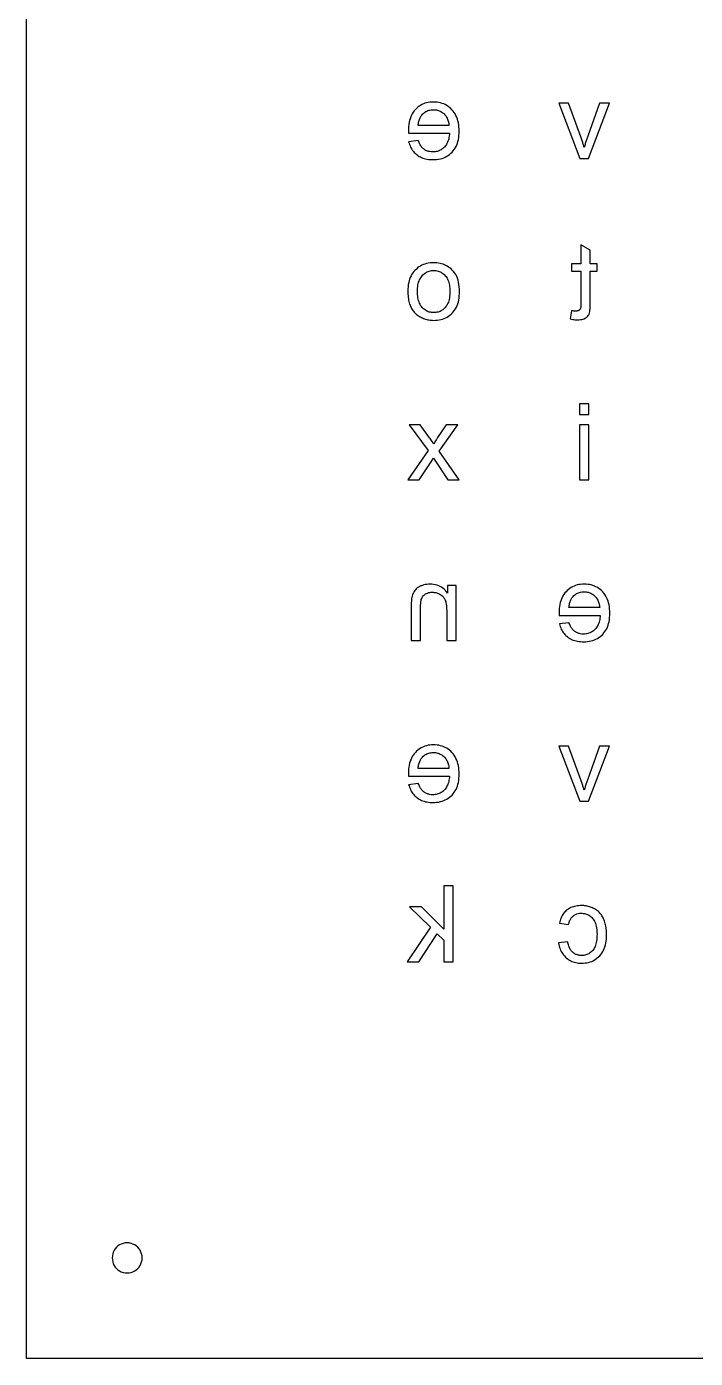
# Model space of a CAD drawing. Extents: x 20 to 296, y 20 to 296.
# Drawn here: x 20 to 86.6, y 20 to 152.6 of the extents above; entities that cross this region are included whole.
import ezdxf

# ---------------------------------------------------------------- set-up
doc = ezdxf.new("R2010")
doc.units = 0
doc.layers.add('english_lower_FINAL_Helvetica_C4_v3.0', color=7, linetype='CONTINUOUS')

msp = doc.modelspace()

# ---------------------------------------------------------------- linework, layer by layer
at = {"layer": 'english_lower_FINAL_Helvetica_C4_v3.0', "color": 1}
for p, q in [((19.999995, 20.000027), (19.999995, 296.000025)), ((295.999994, 20.000027), (19.999995, 20.000027))]:
    msp.add_line(p, q, dxfattribs=at)
at = {"layer": 'english_lower_FINAL_Helvetica_C4_v3.0', "color": 7}
for p, q in [((73.934187, 144.95513), (72.978173, 144.95513)), ((72.978173, 144.95513), (75.055566, 139.467093)), ((75.153751, 141.606497), (73.934187, 144.95513)), ((77.029605, 144.95513), (75.851383, 141.668509)), ((75.92373, 139.467093), (78.011458, 144.95513)), ((78.011458, 144.95513), (77.029605, 144.95513)), ((58.000617, 141.9734), (62.09339, 141.9734)), ((62.041713, 142.738211), (58.977301, 142.738211)), ((62.041713, 142.738211), (62.041713, 142.738211)), ((58.987636, 141.234427), (58.026454, 141.115571)), ((58.987637, 141.234427), (58.987636, 141.234427)), ((75.055566, 139.467093), (75.92373, 139.467093)), ((75.92373, 139.467093), (75.92373, 139.467093)), ((76.102902, 130.314196), (75.177894, 130.872301)), ((75.177894, 130.872301), (75.177894, 128.955105)), ((76.102902, 128.955105), (76.102902, 130.314196)), ((75.177894, 128.955105), (74.242551, 128.955105)), ((74.242551, 128.955105), (74.242551, 128.231635)), ((76.785031, 128.955105), (76.102902, 128.955105)), ((76.785031, 128.231635), (76.785031, 128.955105)), ((74.242551, 128.231635), (75.177894, 128.231635)), ((75.177894, 128.231635), (75.177894, 125.022529)), ((76.102902, 125.074205), (76.102902, 128.231635)), ((76.102902, 128.231635), (76.785031, 128.231635)), ((62.134731, 126.211087), (62.134731, 126.211087)), ((63.090745, 126.211087), (63.090745, 126.211087)), ((74.242551, 124.299059), (74.108192, 123.477403)), ((74.242551, 124.299059), (74.242551, 124.299059)), ((75.971934, 115.042844), (75.041758, 115.042844)), ((75.041758, 115.042844), (75.041758, 113.973142)), ((75.971934, 113.973142), (75.971934, 115.042844)), ((59.187396, 112.955116), (58.076353, 112.955116)), ((58.076353, 112.955116), (59.972878, 110.371294)), ((60.112405, 111.658038), (59.187396, 112.955116)), ((61.755715, 112.955116), (60.913389, 111.668373)), ((61.063251, 110.319618), (62.918435, 112.955116)), ((62.918435, 112.955116), (61.755715, 112.955116)), ((75.041758, 113.973142), (75.971934, 113.973142)), ((75.971934, 112.955116), (75.041758, 112.955116)), ((75.041758, 112.955116), (75.041758, 107.467079)), ((75.971934, 113.973142), (75.971934, 113.973142)), ((75.971934, 107.467079), (75.971934, 112.955116)), ((59.972878, 110.371294), (57.931659, 107.467079)), ((63.068296, 107.467079), (61.063251, 110.319618)), ((59.073708, 107.467079), (60.200254, 109.172401)), ((60.200254, 109.172401), (60.499978, 109.632321)), ((60.499978, 109.632321), (61.94175, 107.467079)), ((57.931659, 107.467079), (59.073708, 107.467079)), ((61.94175, 107.467079), (63.068296, 107.467079)), ((63.068296, 107.467079), (63.068296, 107.467079)), ((75.041758, 107.467079), (75.971934, 107.467079)), ((75.971934, 107.467079), (75.971934, 107.467079)), ((62.744513, 96.955127), (61.907354, 96.955127)), ((61.907354, 96.955127), (61.907354, 96.174813)), ((62.744513, 91.46709), (62.744513, 96.955127)), ((58.284836, 94.841561), (58.284836, 91.46709)), ((59.215012, 91.46709), (59.215012, 94.805387)), ((61.814337, 94.464323), (61.814337, 91.46709)), ((77.041718, 94.738208), (73.977306, 94.738208)), ((77.041718, 94.738208), (77.041718, 94.738208)), ((73.000622, 93.973397), (77.093396, 93.973397)), ((73.987641, 93.234424), (73.026459, 93.115568)), ((73.987642, 93.234424), (73.987641, 93.234424)), ((58.284836, 91.46709), (59.215012, 91.46709)), ((61.814337, 91.46709), (62.744513, 91.46709)), ((62.744513, 91.46709), (62.744513, 91.46709)), ((73.934187, 80.955103), (72.978173, 80.955103)), ((72.978173, 80.955103), (75.055566, 75.467065)), ((75.153751, 77.60647), (73.934187, 80.955103)), ((77.029605, 80.955103), (75.851383, 77.668481)), ((75.92373, 75.467065), (78.011458, 80.955103)), ((78.011458, 80.955103), (77.029605, 80.955103)), ((62.041713, 78.738184), (58.977301, 78.738184)), ((62.041713, 78.738184), (62.041713, 78.738184)), ((58.000617, 77.973372), (62.09339, 77.973372)), ((58.987636, 77.234399), (58.026454, 77.115544)), ((58.987637, 77.234399), (58.987636, 77.234399)), ((75.055566, 75.467065), (75.92373, 75.467065)), ((75.92373, 75.467065), (75.92373, 75.467065)), ((62.443012, 67.042841), (61.512836, 67.042841)), ((61.512836, 67.042841), (61.512836, 62.722691)), ((62.443012, 59.467076), (62.443012, 67.042841)), ((59.31142, 64.955113), (58.107359, 64.955113)), ((58.107359, 64.955113), (60.205422, 62.919062)), ((61.512836, 62.722691), (59.31142, 64.955113)), ((60.205422, 62.919062), (57.895485, 59.467076)), ((73.040185, 63.342809), (73.944522, 63.203282)), ((59.042703, 59.467076), (60.856545, 62.273106)), ((60.856545, 62.273106), (61.512836, 61.642654)), ((61.512836, 61.642654), (61.512836, 59.467076)), ((73.867008, 61.477289), (72.952335, 61.358434)), ((73.867008, 61.477289), (73.867008, 61.477289)), ((57.895485, 59.467076), (59.042703, 59.467076)), ((61.512836, 59.467076), (62.443012, 59.467076)), ((62.443012, 59.467076), (62.443012, 59.467076))]:
    msp.add_line(p, q, dxfattribs=at)
for points, knots in [([(62.351772, 140.082042), (62.49389, 140.262668), (62.788142, 140.636648), (63.010621, 141.367284), (63.077605, 142.173412), (63.011965, 142.990299), (62.778079, 143.734904), (62.37216, 144.329898), (61.837985, 144.767085), (61.193975, 145.03004), (60.498754, 145.104299), (59.809436, 145.031032), (59.18355, 144.772529), (58.662791, 144.344587), (58.265724, 143.761647), (58.037134, 143.031506), (57.992937, 142.480599), (57.995958, 142.151008), (57.997785, 142.068321), (57.999612, 142.007083), (58.000617, 141.9734)], [0, 0, 0, 0, 0.68442, 1.41707, 2.247001, 3.105051, 3.86003, 4.561418, 5.234878, 5.902169, 6.618069, 7.3121, 7.9615, 8.619727, 9.306774, 10.047047, 10.888929, 10.95324, 11.035941, 11.137038, 11.137038, 11.137038, 11.137038]), ([(58.977301, 142.738211), (58.994682, 142.880114), (59.026895, 143.143094), (59.141484, 143.498955), (59.341205, 143.819987), (59.637041, 144.09051), (60.039452, 144.279344), (60.468223, 144.330542), (60.883382, 144.285832), (61.257029, 144.138087), (61.575349, 143.896203), (61.824838, 143.572999), (61.990947, 143.177102), (62.024301, 142.888742), (62.041713, 142.738211)], [0, 0, 0, 0, 0.428382, 0.793891, 1.111111, 1.552854, 1.976702, 2.423407, 2.831001, 3.218364, 3.613519, 4.015839, 4.430444, 4.883257, 4.883257, 4.883257, 4.883257]), ([(62.09339, 141.9734), (62.0749, 141.786633), (62.040203, 141.436174), (61.868285, 140.958333), (61.60246, 140.580674), (61.263545, 140.306149), (60.865465, 140.139662), (60.471288, 140.095717), (60.115186, 140.125448), (59.816602, 140.215822), (59.550133, 140.369009), (59.320425, 140.592358), (59.127109, 140.885573), (59.03605, 141.113334), (58.987637, 141.234427)], [0, 0, 0, 0, 0.56151, 1.053643, 1.504523, 1.930468, 2.345072, 2.781287, 3.107071, 3.41165, 3.709563, 4.020236, 4.364215, 4.754705, 4.754705, 4.754705, 4.754705]), ([(58.026454, 141.115571), (58.083614, 140.938969), (58.194178, 140.597372), (58.484853, 140.150044), (58.858171, 139.789584), (59.317326, 139.525908), (59.855427, 139.372318), (60.490144, 139.323557), (61.169541, 139.390505), (61.843579, 139.632647), (62.183647, 139.933369), (62.351772, 140.082042)], [0, 0, 0, 0, 0.554895, 1.073316, 1.581748, 2.0988, 2.644921, 3.246591, 3.998672, 4.681959, 5.350074, 5.350074, 5.350074, 5.350074]), ([(75.499983, 140.562633), (75.469331, 140.665773), (75.403866, 140.886054), (75.287504, 141.233834), (75.199987, 141.477673), (75.153751, 141.606497)], [0, 0, 0, 0, 0.322777, 0.689372, 1.099982, 1.099982, 1.099982, 1.099982]), ([(75.851383, 141.668509), (75.809448, 141.548897), (75.724856, 141.307614), (75.607821, 140.938799), (75.536137, 140.688746), (75.499983, 140.562633)], [0, 0, 0, 0, 0.380234, 0.767021, 1.160589, 1.160589, 1.160589, 1.160589]), ([(62.243251, 128.469347), (62.079801, 128.591746), (61.752661, 128.836722), (61.153125, 129.037456), (60.49548, 129.102589), (59.819033, 129.029596), (59.16868, 128.781905), (58.834671, 128.484213), (58.667242, 128.334988)], [0, 0, 0, 0, 0.60929, 1.21947, 1.867256, 2.580605, 3.245295, 3.913372, 3.913372, 3.913372, 3.913372]), ([(58.667242, 128.334988), (58.522239, 128.15675), (58.224032, 127.790192), (57.993504, 127.07129), (57.932964, 126.340437), (57.9686, 125.661134), (58.068268, 125.096394), (58.247625, 124.625096), (58.499552, 124.238449), (58.813947, 123.918319), (59.189448, 123.667242), (59.60536, 123.479823), (60.053177, 123.366423), (60.602832, 123.32559), (61.2239, 123.391952), (61.880254, 123.636188), (62.215521, 123.933631), (62.382778, 124.082018)], [0, 0, 0, 0, 0.684229, 1.40716, 2.219539, 2.876794, 3.443335, 3.933286, 4.378575, 4.818297, 5.270105, 5.725776, 6.180741, 6.648468, 7.372589, 8.041439, 8.707292, 8.707292, 8.707292, 8.707292]), ([(61.67481, 124.629788), (61.569322, 124.52565), (61.362719, 124.321692), (60.954382, 124.143564), (60.518514, 124.089743), (60.080987, 124.1431), (59.679795, 124.328081), (59.337853, 124.630715), (59.076137, 125.060244), (58.931276, 125.61504), (58.890108, 126.230886), (58.933348, 126.837344), (59.075306, 127.376174), (59.275574, 127.65196), (59.370041, 127.78205)], [0, 0, 0, 0, 0.44157, 0.86483, 1.307322, 1.747045, 2.169448, 2.612478, 3.097989, 3.655206, 4.315773, 4.941472, 5.477691, 5.956473, 5.956473, 5.956473, 5.956473]), ([(59.370041, 127.78205), (59.475085, 127.887087), (59.680007, 128.091996), (60.0846, 128.272905), (60.518851, 128.327291), (60.955609, 128.274311), (61.358543, 128.091822), (61.701039, 127.792304), (61.961931, 127.369382), (62.111787, 126.824853), (62.126674, 126.426624), (62.134731, 126.211087)], [0, 0, 0, 0, 0.442599, 0.863437, 1.300314, 1.742806, 2.166066, 2.607636, 3.088274, 3.635562, 4.281246, 4.281246, 4.281246, 4.281246]), ([(63.090745, 126.211087), (63.07514, 126.52206), (63.04609, 127.100955), (62.770153, 127.905904), (62.414348, 128.286385), (62.243251, 128.469347)], [0, 0, 0, 0, 0.933216, 1.737233, 2.481996, 2.481996, 2.481996, 2.481996]), ([(62.134731, 126.211087), (62.125996, 125.995909), (62.109843, 125.597955), (61.967576, 125.045406), (61.768156, 124.762304), (61.67481, 124.629788)], [0, 0, 0, 0, 0.646256, 1.195198, 1.67827, 1.67827, 1.67827, 1.67827]), ([(62.382778, 124.082018), (62.525806, 124.263484), (62.82422, 124.642095), (63.052176, 125.390096), (63.077314, 125.925194), (63.090745, 126.211087)], [0, 0, 0, 0, 0.688416, 1.436313, 2.294311, 2.294311, 2.294311, 2.294311]), ([(74.108192, 123.477403), (74.192221, 123.460996), (74.353439, 123.429517), (74.588305, 123.401638), (74.843213, 123.390494), (75.108854, 123.404301), (75.375362, 123.453966), (75.59323, 123.543944), (75.765087, 123.664688), (75.899576, 123.80655), (76.007934, 123.987935), (76.065136, 124.252666), (76.098128, 124.621239), (76.101163, 124.909242), (76.102902, 125.074205)], [0, 0, 0, 0, 0.256782, 0.492664, 0.708752, 1.021615, 1.288832, 1.518109, 1.722963, 1.91429, 2.101104, 2.348729, 2.717583, 3.212116, 3.212116, 3.212116, 3.212116]), ([(75.177894, 125.022529), (75.177251, 124.944528), (75.176136, 124.809386), (75.162349, 124.63858), (75.140424, 124.517766), (75.092682, 124.439027), (75.038522, 124.377657), (74.969964, 124.324826), (74.881079, 124.28796), (74.772425, 124.266746), (74.655211, 124.261066), (74.529051, 124.266382), (74.392848, 124.278718), (74.295134, 124.291942), (74.242551, 124.299059)], [0, 0, 0, 0, 0.233749, 0.404985, 0.515422, 0.596968, 0.677505, 0.760303, 0.854169, 0.96329, 1.090977, 1.20531, 1.341924, 1.501098, 1.501098, 1.501098, 1.501098]), ([(60.530984, 111.053424), (60.481966, 111.12646), (60.387414, 111.26734), (60.24806, 111.469032), (60.15641, 111.596725), (60.112405, 111.658038)], [0, 0, 0, 0, 0.26388, 0.509003, 0.73541, 0.73541, 0.73541, 0.73541]), ([(60.913389, 111.668373), (60.863824, 111.59136), (60.770714, 111.446688), (60.642821, 111.241924), (60.566374, 111.113074), (60.530984, 111.053424)], [0, 0, 0, 0, 0.274753, 0.516137, 0.724207, 0.724207, 0.724207, 0.724207]), ([(59.251186, 96.898283), (59.164386, 96.857979), (58.998908, 96.781141), (58.785778, 96.623852), (58.619994, 96.438411), (58.495361, 96.22799), (58.399029, 95.996533), (58.333324, 95.761799), (58.302364, 95.502614), (58.287239, 95.200649), (58.285701, 94.970778), (58.284836, 94.841561)], [0, 0, 0, 0, 0.286575, 0.546337, 0.788283, 1.027866, 1.276445, 1.538866, 1.75609, 2.058028, 2.445643, 2.445643, 2.445643, 2.445643]), ([(61.907354, 96.174813), (61.764552, 96.355226), (61.484685, 96.708803), (60.854642, 97.021485), (60.28927, 97.093303), (59.842883, 97.066173), (59.535511, 97.008372), (59.345224, 96.934694), (59.251186, 96.898283)], [0, 0, 0, 0, 0.683075, 1.338705, 2.047514, 2.369684, 2.678789, 2.98079, 2.98079, 2.98079, 2.98079]), ([(77.351777, 92.082039), (77.493895, 92.262665), (77.788147, 92.636646), (78.010626, 93.367282), (78.07761, 94.173409), (78.011971, 94.990296), (77.778084, 95.734901), (77.372165, 96.329895), (76.837991, 96.767082), (76.193981, 97.030037), (75.49876, 97.104296), (74.809441, 97.03103), (74.183556, 96.772526), (73.662797, 96.344584), (73.265729, 95.761644), (73.037139, 95.031503), (72.992942, 94.480596), (72.995963, 94.151006), (72.997791, 94.068319), (72.999617, 94.007081), (73.000622, 93.973397)], [0, 0, 0, 0, 0.68442, 1.41707, 2.247001, 3.105051, 3.86003, 4.561418, 5.234878, 5.902169, 6.618069, 7.3121, 7.9615, 8.619727, 9.306774, 10.047047, 10.888929, 10.95324, 11.035941, 11.137038, 11.137038, 11.137038, 11.137038]), ([(59.215012, 94.805387), (59.216864, 94.92111), (59.220234, 95.131808), (59.254098, 95.41637), (59.31269, 95.646966), (59.408215, 95.833121), (59.540456, 95.988424), (59.653306, 96.063839), (59.711106, 96.102466)], [0, 0, 0, 0, 0.347016, 0.63182, 0.858186, 1.056698, 1.254559, 1.462304, 1.462304, 1.462304, 1.462304]), ([(59.711106, 96.102466), (59.774445, 96.136821), (59.903253, 96.206689), (60.124224, 96.261355), (60.404424, 96.281911), (60.734223, 96.247628), (61.085944, 96.116637), (61.409867, 95.906581), (61.662664, 95.551854), (61.794395, 95.050249), (61.807193, 94.674226), (61.814337, 94.464323)], [0, 0, 0, 0, 0.215448, 0.438143, 0.676037, 1.056737, 1.421861, 1.79373, 2.198105, 2.696211, 3.325599, 3.325599, 3.325599, 3.325599]), ([(73.977306, 94.738208), (73.994688, 94.880111), (74.0269, 95.143092), (74.141489, 95.498953), (74.34121, 95.819984), (74.637047, 96.090507), (75.039457, 96.279341), (75.468229, 96.330539), (75.883387, 96.285829), (76.257034, 96.138084), (76.575354, 95.8962), (76.824844, 95.572996), (76.990952, 95.177099), (77.024307, 94.888739), (77.041718, 94.738208)], [0, 0, 0, 0, 0.428382, 0.793891, 1.111111, 1.552854, 1.976702, 2.423407, 2.831001, 3.218364, 3.613519, 4.015839, 4.430444, 4.883257, 4.883257, 4.883257, 4.883257]), ([(73.026459, 93.115568), (73.08362, 92.938966), (73.194183, 92.59737), (73.484858, 92.150041), (73.858176, 91.789581), (74.317331, 91.525905), (74.855432, 91.372315), (75.49015, 91.323554), (76.169546, 91.390502), (76.843584, 91.632644), (77.183652, 91.933366), (77.351777, 92.082039)], [0, 0, 0, 0, 0.554895, 1.073316, 1.581748, 2.0988, 2.644921, 3.246591, 3.998672, 4.681959, 5.350074, 5.350074, 5.350074, 5.350074]), ([(77.093396, 93.973397), (77.074905, 93.78663), (77.040208, 93.436171), (76.86829, 92.95833), (76.602465, 92.580671), (76.26355, 92.306147), (75.86547, 92.139659), (75.471293, 92.095715), (75.115191, 92.125445), (74.816607, 92.215819), (74.550139, 92.369006), (74.32043, 92.592355), (74.127115, 92.88557), (74.036055, 93.113331), (73.987642, 93.234424)], [0, 0, 0, 0, 0.56151, 1.053643, 1.504523, 1.930468, 2.345072, 2.781287, 3.107071, 3.41165, 3.709563, 4.020236, 4.364215, 4.754705, 4.754705, 4.754705, 4.754705]), ([(62.351772, 76.082015), (62.49389, 76.262641), (62.788142, 76.636621), (63.010621, 77.367257), (63.077605, 78.173384), (63.011965, 78.990272), (62.778079, 79.734877), (62.37216, 80.329871), (61.837985, 80.767058), (61.193975, 81.030013), (60.498754, 81.104272), (59.809436, 81.031005), (59.18355, 80.772502), (58.662791, 80.34456), (58.265724, 79.76162), (58.037134, 79.031478), (57.992937, 78.480572), (57.995958, 78.150981), (57.997785, 78.068294), (57.999612, 78.007056), (58.000617, 77.973372)], [0, 0, 0, 0, 0.68442, 1.41707, 2.247001, 3.105051, 3.86003, 4.561418, 5.234878, 5.902169, 6.618069, 7.3121, 7.9615, 8.619727, 9.306774, 10.047047, 10.888929, 10.95324, 11.035941, 11.137038, 11.137038, 11.137038, 11.137038]), ([(58.977301, 78.738184), (58.994682, 78.880087), (59.026895, 79.143067), (59.141484, 79.498928), (59.341205, 79.819959), (59.637041, 80.090483), (60.039452, 80.279317), (60.468223, 80.330515), (60.883382, 80.285805), (61.257029, 80.13806), (61.575349, 79.896176), (61.824838, 79.572972), (61.990947, 79.177075), (62.024301, 78.888715), (62.041713, 78.738184)], [0, 0, 0, 0, 0.428382, 0.793891, 1.111111, 1.552854, 1.976702, 2.423407, 2.831001, 3.218364, 3.613519, 4.015839, 4.430444, 4.883257, 4.883257, 4.883257, 4.883257]), ([(58.026454, 77.115544), (58.083614, 76.938941), (58.194178, 76.597345), (58.484853, 76.150017), (58.858171, 75.789556), (59.317326, 75.52588), (59.855427, 75.372291), (60.490144, 75.32353), (61.169541, 75.390478), (61.843579, 75.632619), (62.183647, 75.933342), (62.351772, 76.082015)], [0, 0, 0, 0, 0.554895, 1.073316, 1.581748, 2.0988, 2.644921, 3.246591, 3.998672, 4.681959, 5.350074, 5.350074, 5.350074, 5.350074]), ([(62.09339, 77.973372), (62.0749, 77.786605), (62.040203, 77.436147), (61.868285, 76.958306), (61.60246, 76.580647), (61.263545, 76.306122), (60.865465, 76.139635), (60.471288, 76.09569), (60.115186, 76.125421), (59.816602, 76.215795), (59.550133, 76.368982), (59.320425, 76.592331), (59.127109, 76.885545), (59.03605, 77.113307), (58.987637, 77.234399)], [0, 0, 0, 0, 0.56151, 1.053643, 1.504523, 1.930468, 2.345072, 2.781287, 3.107071, 3.41165, 3.709563, 4.020236, 4.364215, 4.754705, 4.754705, 4.754705, 4.754705]), ([(75.499983, 76.562606), (75.469331, 76.665746), (75.403866, 76.886027), (75.287504, 77.233807), (75.199987, 77.477646), (75.153751, 77.60647)], [0, 0, 0, 0, 0.322777, 0.689372, 1.099982, 1.099982, 1.099982, 1.099982]), ([(75.851383, 77.668481), (75.809448, 77.54887), (75.724856, 77.307586), (75.607821, 76.938772), (75.536137, 76.688719), (75.499983, 76.562606)], [0, 0, 0, 0, 0.380234, 0.767021, 1.160589, 1.160589, 1.160589, 1.160589]), ([(77.050276, 60.076858), (77.188496, 60.258177), (77.477441, 60.637218), (77.689914, 61.377982), (77.747454, 62.096693), (77.71315, 62.746035), (77.616216, 63.26989), (77.454904, 63.742591), (77.225708, 64.156837), (76.921124, 64.499173), (76.548394, 64.756667), (76.134471, 64.941574), (75.690507, 65.055666), (75.19769, 65.092881), (74.686298, 65.048967), (74.17927, 64.904464), (73.903374, 64.716199), (73.768822, 64.624384)], [0, 0, 0, 0, 0.678887, 1.419192, 2.268352, 2.837161, 3.364863, 3.861693, 4.32939, 4.775852, 5.223335, 5.677959, 6.129585, 6.59159, 7.153693, 7.664199, 8.150165, 8.150165, 8.150165, 8.150165]), ([(73.768822, 64.624384), (73.6512, 64.515827), (73.412633, 64.295646), (73.165517, 63.848547), (73.083111, 63.516022), (73.040185, 63.342809)], [0, 0, 0, 0, 0.477911, 0.96932, 1.503615, 1.503615, 1.503615, 1.503615]), ([(76.337141, 63.807897), (76.426743, 63.678627), (76.621661, 63.397414), (76.749902, 62.840713), (76.790096, 62.213979), (76.752836, 61.58299), (76.622062, 61.029691), (76.38142, 60.606379), (76.056615, 60.315239), (75.670389, 60.140316), (75.274192, 60.09416), (74.906031, 60.129593), (74.59048, 60.244233), (74.317249, 60.436012), (74.097201, 60.710368), (73.94123, 61.066712), (73.892891, 61.334109), (73.867008, 61.477289)], [0, 0, 0, 0, 0.468246, 1.018624, 1.68188, 2.353604, 2.907624, 3.372925, 3.790537, 4.195263, 4.624931, 4.972028, 5.296827, 5.620692, 5.961098, 6.338882, 6.774337, 6.774337, 6.774337, 6.774337]), ([(73.944522, 63.203282), (73.976175, 63.317661), (74.036067, 63.534086), (74.191871, 63.819581), (74.39329, 64.040991), (74.631597, 64.200986), (74.903655, 64.296121), (75.244154, 64.327287), (75.630117, 64.28016), (76.034093, 64.109097), (76.235231, 63.909185), (76.337141, 63.807897)], [0, 0, 0, 0, 0.355178, 0.672062, 0.965487, 1.24497, 1.524454, 1.820637, 2.263476, 2.679909, 3.107596, 3.107596, 3.107596, 3.107596]), ([(72.952335, 61.358434), (72.993899, 61.160483), (73.073759, 60.780144), (73.339538, 60.269874), (73.704806, 59.860628), (74.154641, 59.558422), (74.675842, 59.377606), (75.282124, 59.32183), (75.926053, 59.391365), (76.565658, 59.634572), (76.888873, 59.929553), (77.050276, 60.076858)], [0, 0, 0, 0, 0.604553, 1.161579, 1.703216, 2.234633, 2.769616, 3.340554, 4.047497, 4.699715, 5.350289, 5.350289, 5.350289, 5.350289])]:
    msp.add_open_spline(points, degree=3, knots=knots, dxfattribs=at)
at = {"layer": 'english_lower_FINAL_Helvetica_C4_v3.0', "color": 1}
msp.add_open_spline([(28.499999, 30.000028), (28.541228, 30.264453), (28.622461, 30.785462), (29.219642, 31.359047), (29.998626, 31.571581), (30.785786, 31.359043), (31.358899, 30.785459), (31.571592, 30.000028), (31.3589, 29.214596), (30.785785, 28.641012), (29.998626, 28.428475), (29.219642, 28.641009), (28.622461, 29.214593), (28.541227, 29.735602), (28.499999, 30.000028)], degree=3, knots=[0, 0, 0, 0, 0.784288, 1.54532, 2.329612, 3.11388, 3.874904, 4.659193, 5.443482, 6.204506, 6.988774, 7.773066, 8.534097, 9.318387, 9.318387, 9.318387, 9.318387], dxfattribs=at)

doc.saveas('drawing.dxf')
